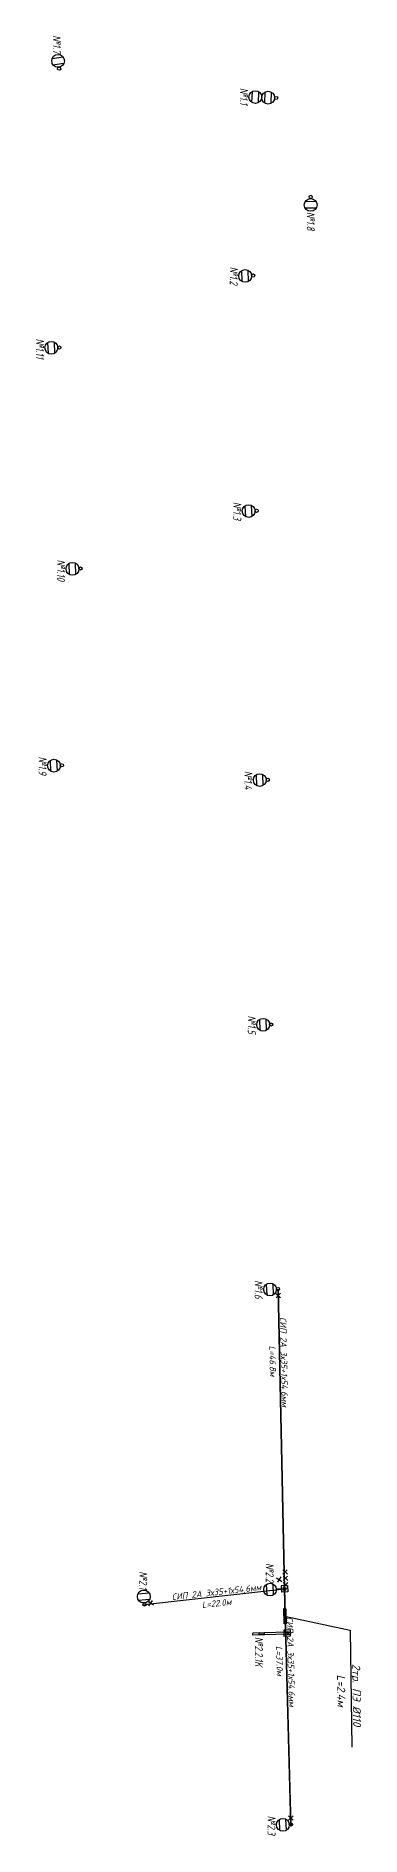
# Model space of a CAD drawing. Extents: x 17765 to 20362, y 13375 to 15893.
# Drawn here: x 17765.4 to 17816.2, y 15612 to 15893.1 of the extents above; entities that cross this region are included whole.
import ezdxf
from ezdxf.enums import TextEntityAlignment as Align

# ---------------------------------------------------------------- set-up
doc = ezdxf.new("R2010")
doc.units = 0
doc.layers.get('0').update_dxf_attribs({"linetype": 'CONTINUOUS'})
for name, color, linetype in [('ВЫНОСКИ_ТР', 5, 'CONTINUOUS'), ('ТР__ПЭ', 5, 'CONTINUOUS'), ('ТРУБЫ_НО', 5, 'CONTINUOUS'), ('ЭН_ВЛ_НО', 5, 'ОСВЕЩЕНИЕ'), ('ЭН_ВЫНОСКИ_НОМЕРА_ОПОРЫ', 1, 'CONTINUOUS'), ('ЭН_ДЕМОНТАЖ', 1, 'CONTINUOUS'), ('ЭН_КЛ_НО', 1, 'ОСВЕЩЕНИЕ'), ('ЭН_ОПОРА_КО_СИРИУС-4', 1, 'CONTINUOUS'), ('ЭН_ОПОРА_НО_К1_LED', 1, 'CONTINUOUS'), ('ЭН_СУЩ_ОПОРА__ЗАМ__СВЕТ__0', 5, 'CONTINUOUS'), ('ЭН_СУЩ_ОПОРА__ЗАМ__СВЕТ__Н', 5, 'CONTINUOUS'), ('ЭН_СУЩ_ОПОРА_К1_LED', 7, 'CONTINUOUS')]:
    doc.layers.add(name, color=color, linetype=linetype)
doc.styles.add('ISOCPEUR', font='isocpeui.ttf', dxfattribs={"height": 2.5})
doc.styles.get("Standard").update_dxf_attribs({"font": 'isocpeui.ttf', "width": 0.8})
doc.linetypes.add('ОСВЕЩЕНИЕ', pattern='A,5,-3,[133,ltypeshp.shx,S=1,R=0,X=-1,Y=0],-3,5', length=16)

# ---------------------------------------------------------------- blocks, each defined once
blk = doc.blocks.new('*U607')
at = {"layer": 'ЭН_СУЩ_ОПОРА_К1_LED', "color": 18}
for points in [[(-1.71, -0.94), (-1.78, 0.79)], [(-0.71, -0.9), (-0.78, 0.84)]]:
    blk.add_lwpolyline(points, dxfattribs=at)
for centre, radius in [((-1.25, -0.05), 1), ((0, 0), 0.25)]:
    blk.add_circle(centre, radius, dxfattribs=at)
blk = doc.blocks.new('*U606')
at = {"layer": 'ЭН_СУЩ_ОПОРА__ЗАМ__СВЕТ__Н'}
for points in [[(-1.71, -0.94), (-1.78, 0.79)], [(-0.71, -0.9), (-0.78, 0.83)]]:
    blk.add_lwpolyline(points, dxfattribs=at)
for centre, radius in [((-1.24, -0.05), 1), ((0, 0), 0.25)]:
    blk.add_circle(centre, radius, dxfattribs=at)
blk = doc.blocks.new('*U613')
at = {"layer": 'ЭН_СУЩ_ОПОРА__ЗАМ__СВЕТ__Н'}
for points in [[(0.85, -1.76), (-0.88, -1.74)], [(0.86, -0.76), (-0.87, -0.74)]]:
    blk.add_lwpolyline(points, dxfattribs=at)
for centre, radius in [((0, 0), 0.25), ((-0.01, -1.25), 1)]:
    blk.add_circle(centre, radius, dxfattribs=at)
blk = doc.blocks.new('*U614')
at = {"layer": 'ЭН_СУЩ_ОПОРА__ЗАМ__СВЕТ__0'}
for points in [[(-3.78, -0.7), (-3.71, 1.03)], [(-2.78, -0.75), (-2.71, 0.98)], [(-1.79, -0.79), (-1.71, 0.94)], [(-0.79, -0.83), (-0.71, 0.9)]]:
    blk.add_lwpolyline(points, dxfattribs=at)
for centre, radius in [((-3.25, 0.14), 1), ((-1.25, 0.05), 1), ((0, 0), 0.25)]:
    blk.add_circle(centre, radius, dxfattribs=at)
blk = doc.blocks.new('*U615')
at = {"layer": 'ЭН_СУЩ_ОПОРА__ЗАМ__СВЕТ__Н'}
for points in [[(-1.09, 1.61), (0.63, 1.84)], [(-0.96, 0.62), (0.76, 0.85)]]:
    blk.add_lwpolyline(points, dxfattribs=at)
for centre, radius in [((-0.16, 1.23), 1), ((0, 0), 0.25)]:
    blk.add_circle(centre, radius, dxfattribs=at)
blk = doc.blocks.new('*U621')
at = {"layer": 'ЭН_ДЕМОНТАЖ'}
for points in [[(0.36, -0.34), (-0.36, 0.34)], [(0.34, 0.36), (-0.34, -0.36)]]:
    blk.add_lwpolyline(points, dxfattribs=at)
blk = doc.blocks.new('*U624')
at = {"layer": 'ЭН_ДЕМОНТАЖ'}
for points in [[(-0.42, 0.28), (0.42, -0.28)], [(0.28, 0.42), (-0.28, -0.42)]]:
    blk.add_lwpolyline(points, dxfattribs=at)
blk = doc.blocks.new('*U625')
at = {"layer": 'ЭН_ДЕМОНТАЖ'}
for points in [[(-0.37, 0.34), (0.37, -0.34)], [(-0.34, -0.37), (0.34, 0.37)]]:
    blk.add_lwpolyline(points, dxfattribs=at)
blk = doc.blocks.new('*U626')
at = {"layer": 'ЭН_СУЩ_ОПОРА__ЗАМ__СВЕТ__Н'}
for points in [[(-1.02, 1.66), (0.71, 1.81)], [(-0.93, 0.66), (0.8, 0.82)]]:
    blk.add_lwpolyline(points, dxfattribs=at)
for centre, radius in [((-0.11, 1.24), 1), ((0, 0), 0.25)]:
    blk.add_circle(centre, radius, dxfattribs=at)
blk = doc.blocks.new('*U627')
at = {"layer": 'ЭН_ДЕМОНТАЖ'}
for points in [[(0.42, -0.28), (-0.42, 0.28)], [(-0.28, -0.42), (0.28, 0.42)]]:
    blk.add_lwpolyline(points, dxfattribs=at)
blk = doc.blocks.new('*U533')
at = {"layer": 'ЭН_ОПОРА_НО_К1_LED'}
for points in [[(-0.5, -0.5), (-0.5, 0.5)], [(-0.5, 0.5), (0.5, 0.5)], [(0.25, 0), (1.25, 0)], [(0.5, -0.5), (0.5, 0.5)], [(1.75, 0.87), (1.75, -0.87)], [(2.75, 0.87), (2.75, -0.87)], [(-0.5, -0.5), (0.5, -0.5)]]:
    blk.add_lwpolyline(points, dxfattribs=at)
for centre, radius in [((0, 0), 0.25), ((2.25, 0), 1)]:
    blk.add_circle(centre, radius, dxfattribs=at)
blk = doc.blocks.new('*U543')
at = {"layer": 'ЭН_ОПОРА_КО_СИРИУС-4'}
for points in [[(0, 0.16), (-0.61, 0.16)], [(-0.61, 0.16), (-0.61, -0.16)], [(-0.5, -0.5), (-0.5, 0.5)], [(-0.5, 0.5), (0.5, 0.5)], [(-0.16, 0.16), (-0.16, -0.16)], [(0, 0.16), (3.5, 0.16)], [(0.16, 0.16), (0.16, -0.16)], [(0.5, -0.5), (0.5, 0.5)], [(3.5, 0.16), (3.5, -0.16)], [(3.5, 0.16), (4.35, 0.16)], [(4.35, 0.16), (4.35, -0.16)], [(4.35, 0.16), (5.35, 0.16)], [(5.35, 0.16), (5.35, -0.16)], [(0, -0.16), (-0.61, -0.16)], [(-0.5, -0.5), (0.5, -0.5)], [(0, -0.16), (3.5, -0.16)], [(4.35, -0.16), (3.5, -0.16)], [(4.35, -0.16), (5.35, -0.16)]]:
    blk.add_lwpolyline(points, dxfattribs=at)
at = {"layer": 'ЭН_ОПОРА_КО_СИРИУС-4', "color": 1}
blk.add_circle((0, 0), 0.163, dxfattribs=at)
blk = doc.blocks.new('*U635')
at = {"layer": 'ЭН_ВЛ_НО', "linetype": 'BYBLOCK', "ltscale": 0.5}
blk.add_line((0, 0), (-12.13, 45.23), dxfattribs=at)
at = {"layer": 'ЭН_ВЛ_НО', "insert": (-1.87, 11.1), "char_height": 1, "width": 23.9989, "attachment_point": 5, "rotation": 105.0163, "style": 'ISOCPEUR'}
blk.add_mtext('L=46.8м', dxfattribs=at)
at = {"layer": 'ЭН_ВЛ_НО', "style": 'ISOCPEUR', "flags": 8}
blk.add_attdef('ТРУБА6', text='', height=1, rotation=105.0163, dxfattribs=at).set_placement((-3.62, 10.83), align=Align.MIDDLE_CENTER)
blk = doc.blocks.new('*U636')
at = {"layer": 'ЭН_ВЛ_НО', "linetype": 'BYBLOCK', "ltscale": 0.5}
blk.add_line((0, 0), (-20.66, -7.57), dxfattribs=at)
at = {"layer": 'ЭН_ВЛ_НО', "insert": (-10.89, -2.85), "char_height": 1, "width": 23.9989, "attachment_point": 5, "rotation": 200.1244, "style": 'ISOCPEUR'}
blk.add_mtext('L=22.0м', dxfattribs=at)
at = {"layer": 'ЭН_ВЛ_НО', "style": 'ISOCPEUR', "flags": 8}
blk.add_attdef('ТРУБА6', text='', height=1, rotation=200.1244, dxfattribs=at).set_placement((-10.46, -4.57), align=Align.MIDDLE_CENTER)
blk = doc.blocks.new('*U637')
at = {"layer": 'ЭН_ВЛ_НО', "linetype": 'BYBLOCK', "ltscale": 0.5}
blk.add_line((0, 0), (-9.79, 35.69), dxfattribs=at)
at = {"layer": 'ЭН_ВЛ_НО', "insert": (-1.93, 11.09), "char_height": 1, "width": 23.9989, "attachment_point": 5, "rotation": 105.3396, "style": 'ISOCPEUR'}
blk.add_mtext('L=37.0м', dxfattribs=at)
at = {"layer": 'ЭН_ВЛ_НО', "style": 'ISOCPEUR', "flags": 8}
blk.add_attdef('ТРУБА6', text='', height=1, rotation=105.3396, dxfattribs=at).set_placement((-3.68, 10.81), align=Align.MIDDLE_CENTER)
blk = doc.blocks.new('*U642')
at = {"layer": 'ТР__ПЭ'}
h = blk.add_hatch(dxfattribs=at)
h.set_pattern_fill('ANSI31', color=256, scale=0.2, angle=-88.7207, style=0)
h.set_pattern_definition([(316.28, (-4.2199, -2.5642), (0.43888, 0.458926), [])])
h.paths.add_polyline_path([(0.15, 0), (0.2, -2.37), (-0.1, -2.36), (-0.15, 0.01)])
at = {"layer": 'ВЫНОСКИ_ТР'}
for p, q in [((0.18, -1.2), (10.2, -3.36)), ((10.2, -3.36), (10.44, -21.61))]:
    blk.add_line(p, q, dxfattribs=at)
at = {"layer": 'ТР__ПЭ'}
blk.add_lwpolyline([(0.15, 0), (0.2, -2.37), (-0.1, -2.36), (-0.15, 0.01)], close=True, dxfattribs=at)
at = {"color": 180, "flags": 9}
blk.add_attdef('ДЛИНА_ТРУБЫ', (8.06, -5.66), '', height=2.5, dxfattribs=at)
at = {"layer": 'ВЫНОСКИ_ТР', "insert": (8.8, -12.8), "char_height": 1.25, "width": 23.9989, "attachment_point": 5, "rotation": 270.754, "style": 'ISOCPEUR'}
blk.add_mtext('L=2.4м', dxfattribs=at)
at = {"layer": 'ВЫНОСКИ_ТР', "style": 'ISOCPEUR', "flags": 8}
blk.add_attdef('ТРУБА4', text='', height=1.25, rotation=270.754, dxfattribs=at).set_placement((11.2, -13.49), align=Align.MIDDLE_CENTER)

msp = doc.modelspace()

# ---------------------------------------------------------------- linework, layer by layer
at = {"layer": 'ЭН_ВЛ_НО', "linetype": 'BYBLOCK', "ltscale": 0.3}
for points in [[(17805.23, 15613.78), (17804.23, 15650.6), (17803.22, 15697.42)], [(17782.36, 15648.17), (17804.23, 15650.6)]]:
    msp.add_lwpolyline(points, dxfattribs=at)
at = {"layer": 'ЭН_КЛ_НО', "ltscale": 0.3}
msp.add_lwpolyline([(17804.62, 15643.68), (17804.37, 15644.1), (17804.23, 15650.6)], dxfattribs=at)

# ---------------------------------------------------------------- block references
at = {"ltscale": 0.5}
ref = msp.add_blockref('*U635', (17803.22, 15697.42), dxfattribs=dict(at, rotation=166.2227036231754))
ref.add_attrib('ТРУБА6', 'СИП 2А 3х35+1х54,6мм', dxfattribs={"layer": 'ЭН_ВЛ_НО', "height": 1, "rotation": 271.239, "style": 'ISOCPEUR'}).set_placement((17804.15, 15686.04), align=Align.MIDDLE_CENTER)
ref = msp.add_blockref('*U636', (17782.36, 15648.17), dxfattribs=dict(at, rotation=166.2227036231754))
ref.add_attrib('ТРУБА6', 'СИП 2А 3х35+1х54,6мм', dxfattribs={"layer": 'ЭН_ВЛ_НО', "height": 1, "rotation": 6.3471, "style": 'ISOCPEUR'}).set_placement((17793.61, 15650.11), align=Align.MIDDLE_CENTER)
ref = msp.add_blockref('*U637', (17804.23, 15650.6), dxfattribs=dict(at, rotation=166.2227036231754))
ref.add_attrib('ТРУБА6', 'СИП 2А 3х35+1х54,6мм', dxfattribs={"layer": 'ЭН_ВЛ_НО', "height": 1, "rotation": 271.5623, "style": 'ISOCPEUR'}).set_placement((17805.23, 15639.23), align=Align.MIDDLE_CENTER)
at = {"layer": 'ТРУБЫ_НО'}
msp.add_blockref('*U642', (17804.3, 15647.51), dxfattribs=at).add_auto_attribs({'ТРУБА4': '2тр. ПЭ %%C110'})
at = {"layer": 'ЭН_ДЕМОНТАЖ'}
for name, p in [('*U625', (17803.26, 15696.42)), ('*U621', (17804.33, 15653.24)), ('*U624', (17803.4, 15652.05)), ('*U621', (17804.38, 15652.25)), ('*U621', (17804.39, 15651.25)), ('*U627', (17783.34, 15648.36)), ('*U621', (17805.22, 15614.82))]:
    msp.add_blockref(name, p, dxfattribs=at)
at = {"layer": 'ЭН_ОПОРА_КО_СИРИУС-4', "color": 3, "rotation": 181.446319415802}
msp.add_blockref('*U543', (17804.62, 15643.68), dxfattribs=at)
at = {"layer": 'ЭН_ОПОРА_НО_К1_LED', "rotation": 182.6821121971784}
msp.add_blockref('*U533', (17804.23, 15650.6), dxfattribs=at)
at = {"layer": 'ЭН_СУЩ_ОПОРА__ЗАМ__СВЕТ__0'}
msp.add_blockref('*U614', (17802.93, 15883.45), dxfattribs=at)
at = {"layer": 'ЭН_СУЩ_ОПОРА__ЗАМ__СВЕТ__Н'}
for name, p in [('*U615', (17769.02, 15888.02)), ('*U613', (17808.33, 15868)), ('*U606', (17799.88, 15818.98)), ('*U606', (17769.46, 15779.22)), ('*U606', (17803.22, 15697.42)), ('*U626', (17782.36, 15648.17))]:
    msp.add_blockref(name, p, dxfattribs=at)
at = {"layer": 'ЭН_СУЩ_ОПОРА_К1_LED'}
for p in [(17799.34, 15855.71), (17769.06, 15844.48), (17772.36, 15809.96), (17801.62, 15776.97), (17802.15, 15738.75), (17805.23, 15613.8)]:
    msp.add_blockref('*U607', p, dxfattribs=at)

# ---------------------------------------------------------------- texts
at = {"layer": 'ЭН_ВЫНОСКИ_НОМЕРА_ОПОРЫ', "color": 1, "char_height": 1.25, "attachment_point": 1, "rotation": 269.8832}
for s, heights, insert in [('{\\C5;\\c16711680;№1.7}', [-1.27], (17769.29, 15893.24)), ('{\\C5;\\c16711680;№1.1}', [-1.25], (17798.53, 15885.02)), ('{\\C5;\\c16711680;№1.8}', [-1.25], (17808.97, 15865.65)), ('{\\C256;\\c0;№1.2}', [-1.25], (17796.94, 15857.09)), ('{\\C256;\\c0;№1.11}', [-1.25], (17766.66, 15845.86)), ('{\\C5;\\c16711680;№1.3}', [-1.25], (17797.48, 15820.36)), ('{\\C256;\\c0;№1.10}', [-1.25], (17769.96, 15811.34)), ('{\\C5;\\c16711680;№1.9}', [-1.25], (17767.07, 15780.59)), ('{\\C256;\\c0;№1.4}', [-1.25], (17799.22, 15778.35)), ('{\\C256;\\c0;№1.5}', [-1.25], (17799.75, 15740.13)), ('{\\C5;\\c16711680;№1.6}', [-1.25], (17800.82, 15698.8)), ('{\\C5;\\c16711680;№2.1}', [-1.25], (17782.79, 15653.34)), ('{\\C256;\\c255;№2.2}', [-1.25], (17802.56, 15654.63)), ('{\\C256;\\c255;№2.2.1K}', [-1.25], (17800.87, 15643.1)), ('{\\C256;\\c0;№2.3}', [-1.25], (17802.83, 15615.18))]:
    msp.add_mtext_dynamic_manual_height_columns(s, width=2.9055, gutter_width=12.5, heights=heights, dxfattribs=dict(at, insert=insert))

doc.saveas('drawing.dxf')
